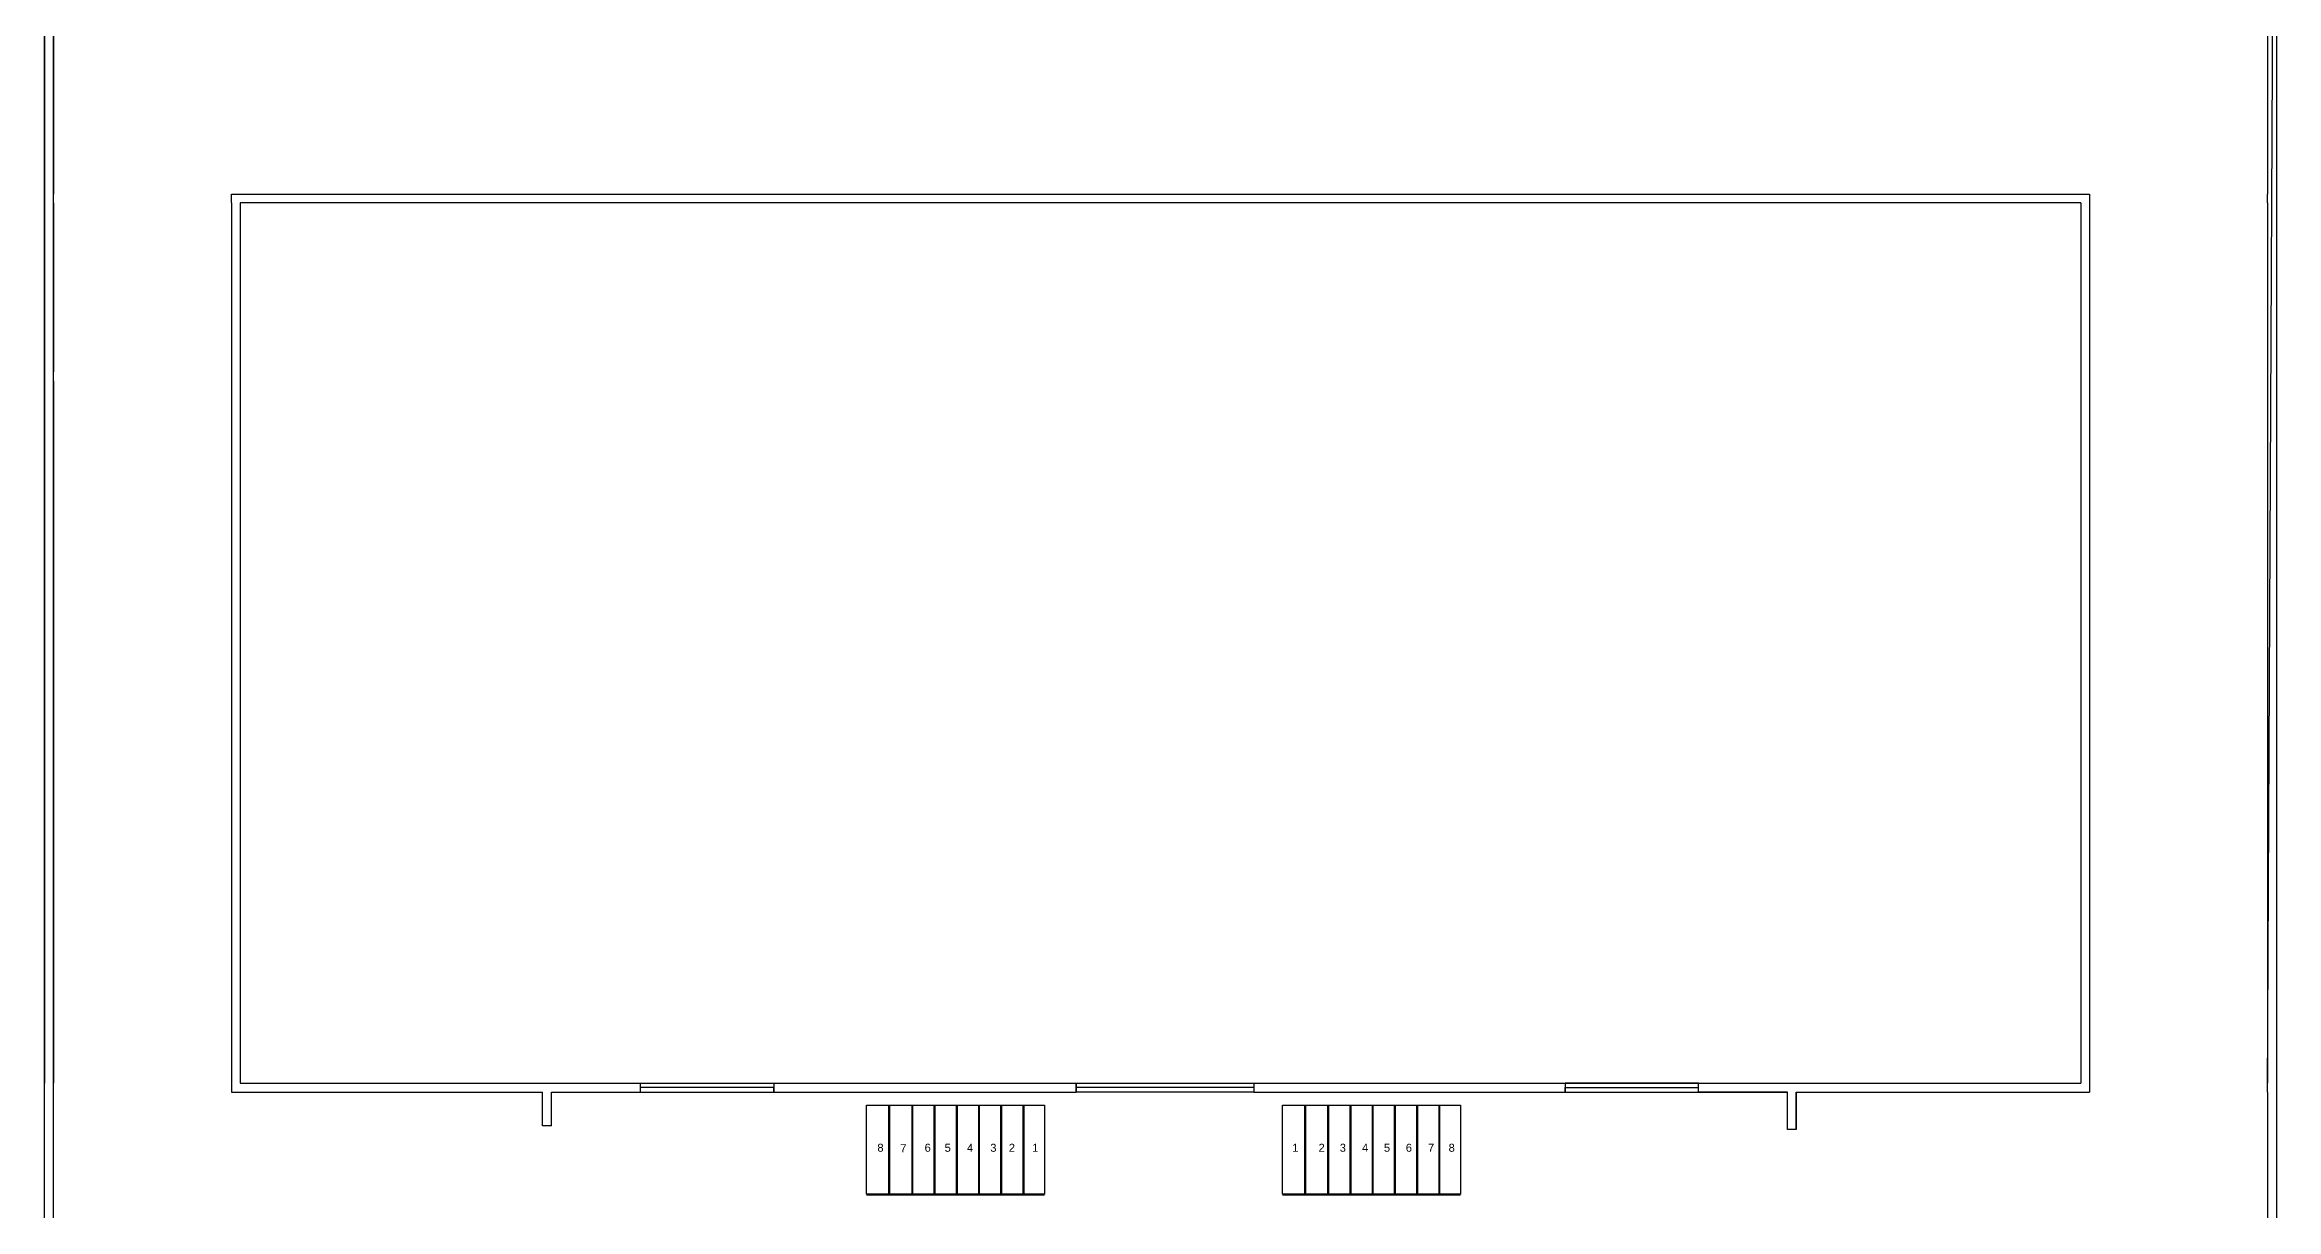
# Model space of a CAD drawing. Header units: millimetres. Extents: x 27207 to 63174, y 4783 to 28482.
# Drawn here: x 32905 to 35415, y 25294 to 26604 of the extents above; entities that cross this region are included whole.
import ezdxf

# ---------------------------------------------------------------- set-up
doc = ezdxf.new("R2010")
doc.units = ezdxf.units.MM
doc.header["$LTSCALE"] = 20
doc.styles.add('Arial_3', font='Arial Unicode MS.ttf', dxfattribs={"height": 3})

msp = doc.modelspace()

# ---------------------------------------------------------------- linework, layer by layer
for p, q in [((32904.653, 27445.885), (32904.653, 26435.885)), ((32904.653, 23435.885), (32904.653, 27435.885)), ((35404.653, 25425.885), (35414.653, 27445.885)), ((35414.653, 27445.885), (35414.653, 23425.885)), ((32914.653, 26435.885), (32914.653, 26635.885)), ((32914.653, 26435.885), (32914.653, 26635.885)), ((32914.653, 26635.885), (32914.653, 26435.885)), ((35404.653, 26635.885), (35404.653, 26435.885)), ((32904.653, 26435.885), (32904.653, 25435.885)), ((32914.653, 26425.885), (32914.653, 26435.885)), ((33114.653, 26425.885), (33114.653, 26435.885)), ((33114.653, 26435.885), (35204.653, 26435.885)), ((35204.653, 26435.885), (35204.653, 26425.885)), ((35404.653, 26425.885), (35404.653, 26435.885)), ((32914.653, 26235.885), (32914.653, 26425.885)), ((32914.653, 26425.885), (32914.653, 26235.885)), ((33114.653, 26425.885), (33114.653, 25435.885)), ((33124.653, 26425.885), (33124.653, 25435.885)), ((35194.653, 26425.885), (33124.653, 26425.885)), ((35194.653, 26425.885), (35194.653, 25435.885)), ((35204.653, 26425.885), (35204.653, 25435.885)), ((35404.653, 26425.885), (35404.653, 26235.885)), ((32914.653, 26225.885), (32914.653, 26235.885)), ((35404.653, 26235.885), (35404.653, 26225.885)), ((32914.653, 25435.885), (32914.653, 26225.885)), ((32914.653, 26225.885), (32914.653, 25435.885)), ((35404.653, 26225.885), (35404.653, 25435.885)), ((32914.653, 25425.885), (32914.653, 25435.885)), ((33114.653, 25435.885), (33114.653, 25425.885)), ((33124.653, 25435.885), (34054.653, 25435.885)), ((33574.653, 25425.885), (33574.653, 25435.885)), ((33574.653, 25435.885), (33724.653, 25435.885)), ((33624.653, 25430.885), (33574.653, 25430.885)), ((33724.653, 25430.885), (33624.653, 25430.885)), ((33724.653, 25435.885), (33724.653, 25425.885)), ((33724.653, 25425.885), (33724.653, 25430.885)), ((34054.653, 25435.885), (34064.653, 25435.885)), ((34064.653, 25435.885), (34064.653, 25425.885)), ((34064.653, 25425.885), (34064.653, 25435.885)), ((34064.653, 25435.885), (34264.653, 25435.885)), ((34264.653, 25430.885), (34064.653, 25430.885)), ((34264.653, 25435.885), (34264.653, 25425.885)), ((34264.653, 25435.885), (34264.653, 25430.885)), ((34264.653, 25435.885), (34274.653, 25435.885)), ((34274.653, 25435.885), (35194.653, 25435.885)), ((34764.653, 25435.885), (34614.653, 25435.885)), ((34614.653, 25435.885), (34614.653, 25425.885)), ((34614.653, 25425.885), (34614.653, 25430.885)), ((34614.653, 25430.885), (34764.653, 25430.885)), ((34764.653, 25425.885), (34764.653, 25435.885)), ((35204.653, 25435.885), (35204.653, 25425.885)), ((32914.653, 25235.885), (32914.653, 25425.885)), ((33114.653, 25425.885), (33464.653, 25425.885)), ((33464.653, 25387.885), (33464.653, 25425.885)), ((33474.653, 25425.885), (34064.653, 25425.885)), ((33474.653, 25425.885), (33574.653, 25425.885)), ((33474.653, 25387.885), (33474.653, 25425.885)), ((33829.179, 25311.027), (33829.179, 25411.027)), ((33829.179, 25411.027), (34029.179, 25411.027)), ((33854.179, 25311.027), (33854.179, 25411.027)), ((33855.179, 25311.027), (33855.179, 25411.027)), ((33860.703, 25411.027), (33899.192, 25411.027)), ((33880.179, 25311.027), (33880.179, 25411.027)), ((33881.179, 25311.027), (33881.179, 25411.027)), ((33905.179, 25311.027), (33905.179, 25411.027)), ((33906.179, 25311.027), (33906.179, 25411.027)), ((33930.179, 25311.027), (33930.179, 25411.027)), ((33931.179, 25311.027), (33931.179, 25411.027)), ((33951.574, 25411.027), (34006.901, 25411.027)), ((33955.179, 25311.027), (33955.179, 25411.027)), ((33956.179, 25311.027), (33956.179, 25411.027)), ((33980.179, 25311.027), (33980.179, 25411.027)), ((33981.179, 25311.027), (33981.179, 25411.027)), ((34005.179, 25311.027), (34005.179, 25411.027)), ((34006.179, 25311.027), (34006.179, 25411.027)), ((34029.179, 25411.027), (34029.179, 25311.027)), ((34264.653, 25425.885), (34064.653, 25425.885)), ((34264.653, 25425.885), (34864.653, 25425.885)), ((34296.976, 25311.027), (34296.976, 25411.027)), ((34296.976, 25411.027), (34496.976, 25411.027)), ((34321.976, 25311.027), (34321.976, 25411.027)), ((34322.976, 25311.027), (34322.976, 25411.027)), ((34328.5, 25411.027), (34366.989, 25411.027)), ((34347.976, 25311.027), (34347.976, 25411.027)), ((34348.976, 25311.027), (34348.976, 25411.027)), ((34372.976, 25311.027), (34372.976, 25411.027)), ((34373.976, 25311.027), (34373.976, 25411.027)), ((34397.976, 25311.027), (34397.976, 25411.027)), ((34398.976, 25311.027), (34398.976, 25411.027)), ((34419.371, 25411.027), (34474.698, 25411.027)), ((34422.976, 25311.027), (34422.976, 25411.027)), ((34423.976, 25311.027), (34423.976, 25411.027)), ((34447.976, 25311.027), (34447.976, 25411.027)), ((34448.976, 25311.027), (34448.976, 25411.027)), ((34472.976, 25311.027), (34472.976, 25411.027)), ((34473.976, 25311.027), (34473.976, 25411.027)), ((34496.976, 25411.027), (34496.976, 25311.027)), ((34864.653, 25425.885), (34764.653, 25425.885)), ((34864.653, 25383.885), (34864.653, 25425.885)), ((34874.653, 25425.885), (35204.653, 25425.885)), ((34874.653, 25425.885), (34874.653, 25383.885)), ((34874.653, 25383.885), (34874.653, 25425.885)), ((35404.653, 25425.885), (35404.653, 25235.885)), ((33474.653, 25387.885), (33464.653, 25387.885)), ((34029.179, 25380.24), (34029.179, 25335.14)), ((34496.976, 25380.24), (34496.976, 25335.14)), ((34874.653, 25383.885), (34864.653, 25383.885)), ((34029.179, 25311.027), (33829.179, 25311.027)), ((34029.179, 25310.027), (33829.179, 25310.027)), ((34496.976, 25311.027), (34296.976, 25311.027)), ((34496.976, 25310.027), (34296.976, 25310.027))]:
    msp.add_line(p, q)

# ---------------------------------------------------------------- texts
at = {"char_height": 9, "attachment_point": 1, "style": 'Arial_3'}
for s, insert in [('8', (33841.24, 25367.755)), ('7', (33866.918, 25367.185)), ('6', (33894.309, 25367.755)), ('5', (33916.85, 25367.755)), ('4', (33941.958, 25367.755)), ('3', (33968.208, 25367.755)), ('2', (33989.036, 25367.755)), ('1', (34015.286, 25367.755)), ('1', (34307.895, 25367.755)), ('2', (34337.374, 25367.755)), ('3', (34361.255, 25367.755)), ('4', (34386.257, 25367.755)), ('5', (34410.884, 25367.755)), ('6', (34435.512, 25367.755)), ('7', (34460.514, 25367.755)), ('8', (34483.649, 25367.755))]:
    msp.add_mtext_dynamic_manual_height_columns(s, width=25, gutter_width=15, heights=[0], dxfattribs=dict(at, insert=insert))

doc.saveas('drawing.dxf')
